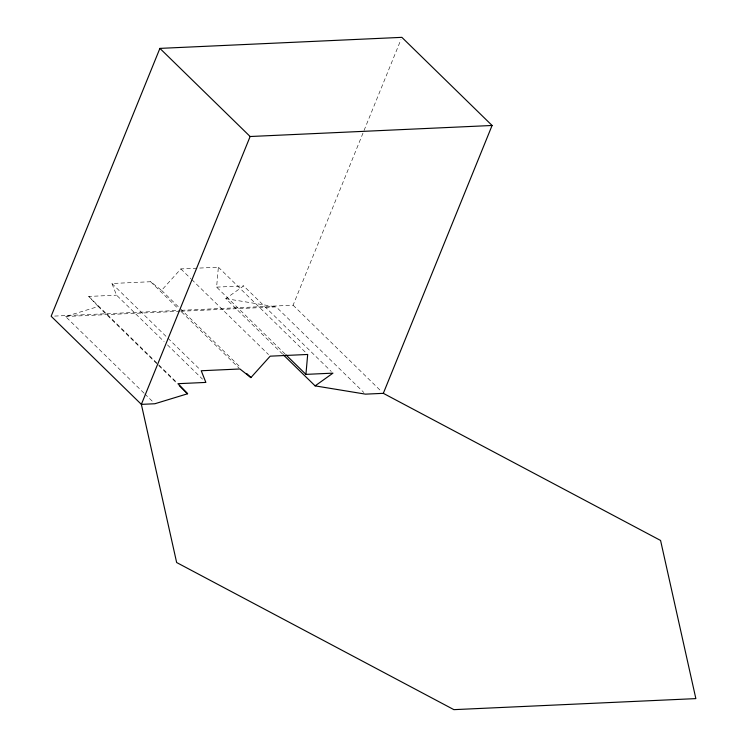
<?xml version="1.0" encoding="UTF-8"?>
<svg xmlns="http://www.w3.org/2000/svg" width="747" height="747" viewBox="0 0 747 747"><rect width="100%" height="100%" fill="white"/><g stroke="black" fill="none" stroke-linecap="round" stroke-linejoin="round"><path stroke-width="0.56" stroke-dasharray="3.73 2.8" d="M285.055 353.994L216.602 287.128L218.367 267.211L180.867 268.92L161.567 290.359L150.633 281.731L111.919 283.496L116.551 295.168L164.125 341.65M181.428 310.294L293.104 305.206L400.99 39.507M282.562 354.078L225.799 298.632L243.634 285.896L331.285 371.511M144.012 393.155L65.549 316.504L98.277 306.513L177.581 383.977M216.602 287.128L243.634 285.896M98.277 306.513L88.725 296.438L116.551 295.168M54.634 316.084L180.27 310.35M65.549 316.504L179.597 311.303M180.765 311.247L276.194 306.896L363.845 392.511M225.799 298.632L276.194 306.896M293.104 305.206L381.67 391.717M218.367 267.211L306.018 352.827M180.867 268.92L190.877 278.706M191.718 279.527L268.509 354.536M161.567 290.359L240.87 367.813M150.633 281.731L178.178 308.642M181.521 311.901L239.115 368.168M111.919 283.496L200.401 369.933M167.468 344.909L202.53 379.159M88.725 296.438L177.207 382.875M144.843 393.968L153.191 402.119"/><path stroke-width="1.12" d="M315.113 385.872L332.947 373.145L305.925 374.378L307.689 354.461L270.181 356.17L250.889 377.599L239.946 368.981L201.232 370.745L205.864 382.417L178.038 383.687L187.6 393.762L154.862 403.753L141.36 404.37L51.141 316.242L159.905 48.387L401.867 37.35L492.086 125.477L383.323 393.333L365.507 394.145L315.113 385.872L283.393 354.89M492.086 125.477L250.133 136.514L141.36 404.37L176.647 562.528L453.896 709.65L695.859 698.613L660.572 540.454L383.323 393.333M159.905 48.387L250.133 136.514M285.886 354.806L305.925 374.378M246.715 373.528L250.889 377.599M179.252 385.611L187.6 393.762"/></g></svg>
